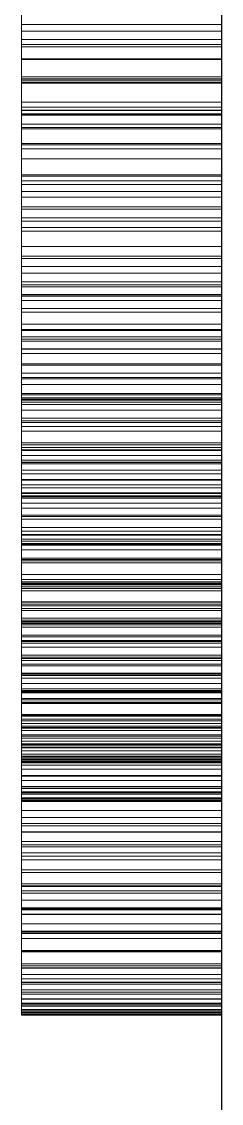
# Paper-space layout '02_PAGE' of a CAD drawing. Header units: millimetres. Extents: x 8 to 412, y 8 to 289.
# Drawn here: x 238.742 to 239.222, y 226.948 to 229.547 of the extents above; entities that cross this region are included whole.
import ezdxf

# ---------------------------------------------------------------- set-up
doc = ezdxf.new("R2010")
doc.units = ezdxf.units.MM
doc.linetypes.add('S45_HIDDEN', pattern=[2.3, 1.5, -0.8])
doc.layers.add('HIDDEN', color=7, linetype='S45_HIDDEN', lineweight=13)
doc.layers.add('VISIBLE', color=7, linetype='CONTINUOUS', lineweight=25)

psp = doc.layouts.new('02_PAGE')

# ---------------------------------------------------------------- linework, layer by layer
at = {"layer": 'HIDDEN'}
for points in [[(239.2223, 238.2), (239.2223, 225)], [(238.7423, 232.3529), (238.7423, 229.0442)], [(239.2223, 232.3529), (239.2223, 229.0442)], [(238.7423, 229.0442), (238.7423, 231.3464)], [(239.2223, 229.0442), (239.2223, 231.3464)], [(238.7423, 229.7457), (238.7423, 229.541)], [(239.2223, 229.7457), (239.2223, 229.541)], [(238.7423, 229.6068), (238.7423, 229.4584)], [(238.7423, 229.6032), (238.7423, 229.5243)], [(239.2223, 229.6068), (239.2223, 229.4584)], [(239.2223, 229.6032), (239.2223, 229.5243)], [(238.7423, 229.4922), (238.7423, 229.5659)], [(238.7423, 229.4868), (238.7423, 229.5643)], [(238.7423, 229.5528), (238.7423, 229.5043)], [(238.7423, 229.342), (238.7423, 229.5514)], [(238.7423, 229.3256), (238.7423, 229.5475)], [(239.2223, 229.4922), (239.2223, 229.5659)], [(239.2223, 229.4868), (239.2223, 229.5643)], [(239.2223, 229.5528), (239.2223, 229.5043)], [(239.2223, 229.342), (239.2223, 229.5514)], [(239.2223, 229.3256), (239.2223, 229.5475)], [(239.2223, 229.541), (238.7423, 229.541)], [(238.7423, 229.541), (238.7423, 229.3343)], [(239.2223, 229.5243), (238.7423, 229.5243)], [(238.7423, 229.5243), (238.7423, 229.4565)], [(239.2223, 229.541), (239.2223, 229.3343)], [(239.2223, 229.5243), (239.2223, 229.4565)], [(239.2223, 229.5043), (238.7423, 229.5043)], [(238.7423, 229.5043), (238.7423, 229.4021)], [(239.2223, 229.5043), (239.2223, 229.4021)], [(238.7423, 229.4151), (238.7423, 229.4922)], [(239.2223, 229.4922), (238.7423, 229.4922)], [(238.7423, 229.4071), (238.7423, 229.4868)], [(239.2223, 229.4868), (238.7423, 229.4868)], [(239.2223, 229.4151), (239.2223, 229.4922)], [(239.2223, 229.4071), (239.2223, 229.4868)], [(239.2223, 229.4584), (238.7423, 229.4584)], [(238.7423, 229.4584), (238.7423, 229.301)], [(239.2223, 229.4565), (238.7423, 229.4565)], [(238.7423, 229.4565), (238.7423, 229.3998)], [(239.2223, 229.4584), (239.2223, 229.301)], [(239.2223, 229.4565), (239.2223, 229.3998)], [(238.7423, 229.3348), (238.7423, 229.4151)], [(239.2223, 229.4151), (238.7423, 229.4151)], [(239.2223, 229.4099), (238.7423, 229.4099)], [(238.7423, 229.4099), (238.7423, 228.7795)], [(238.7423, 229.3255), (238.7423, 229.4071)], [(239.2223, 229.4071), (238.7423, 229.4071)], [(239.2223, 229.4021), (238.7423, 229.4021)], [(238.7423, 229.4021), (238.7423, 229.2928)], [(239.2223, 229.3998), (238.7423, 229.3998)], [(238.7423, 229.3998), (238.7423, 229.3542)], [(239.2223, 229.3348), (239.2223, 229.4151)], [(239.2223, 229.4099), (239.2223, 228.7795)], [(239.2223, 229.3255), (239.2223, 229.4071)], [(239.2223, 229.4021), (239.2223, 229.2928)], [(239.2223, 229.3998), (239.2223, 229.3542)], [(239.2223, 229.3542), (238.7423, 229.3542)], [(238.7423, 229.3542), (238.7423, 229.3228)], [(238.7423, 229.1021), (238.7423, 229.342)], [(239.2223, 229.342), (238.7423, 229.342)], [(239.2223, 229.3542), (239.2223, 229.3228)], [(239.2223, 229.1021), (239.2223, 229.342)], [(238.7423, 229.2516), (238.7423, 229.3348)], [(239.2223, 229.3348), (238.7423, 229.3348)], [(239.2223, 229.3343), (238.7423, 229.3343)], [(238.7423, 229.3343), (238.7423, 229.1257)], [(239.2223, 229.3256), (238.7423, 229.3256)], [(238.7423, 229.1021), (238.7423, 229.3256)], [(238.7423, 229.2417), (238.7423, 229.3255)], [(239.2223, 229.3255), (238.7423, 229.3255)], [(239.2223, 229.3228), (238.7423, 229.3228)], [(238.7423, 229.3228), (238.7423, 229.2897)], [(239.2223, 229.2516), (239.2223, 229.3348)], [(239.2223, 229.3343), (239.2223, 229.1257)], [(239.2223, 229.1021), (239.2223, 229.3256)], [(239.2223, 229.2417), (239.2223, 229.3255)], [(239.2223, 229.3228), (239.2223, 229.2897)], [(239.2223, 229.301), (238.7423, 229.301)], [(238.7423, 229.301), (238.7423, 229.1348)], [(239.2223, 229.2928), (238.7423, 229.2928)], [(238.7423, 229.2928), (238.7423, 229.1764)], [(239.2223, 229.2897), (238.7423, 229.2897)], [(238.7423, 229.2897), (238.7423, 229.2547)], [(239.2223, 229.301), (239.2223, 229.1348)], [(239.2223, 229.2928), (239.2223, 229.1764)], [(239.2223, 229.2897), (239.2223, 229.2547)], [(239.2223, 229.2547), (238.7423, 229.2547)], [(238.7423, 229.2547), (238.7423, 229.2179)], [(238.7423, 229.1653), (238.7423, 229.2516)], [(239.2223, 229.2516), (238.7423, 229.2516)], [(238.7423, 229.1559), (238.7423, 229.2417)], [(239.2223, 229.2417), (238.7423, 229.2417)], [(239.2223, 229.2547), (239.2223, 229.2179)], [(239.2223, 229.1653), (239.2223, 229.2516)], [(239.2223, 229.1559), (239.2223, 229.2417)], [(239.2223, 229.2179), (238.7423, 229.2179)], [(238.7423, 229.2179), (238.7423, 229.1794)], [(239.2223, 229.2179), (239.2223, 229.1794)], [(239.2223, 229.1794), (238.7423, 229.1794)], [(238.7423, 229.1794), (238.7423, 229.139)], [(239.2223, 229.1764), (238.7423, 229.1764)], [(238.7423, 229.1764), (238.7423, 229.0529)], [(238.7423, 229.076), (238.7423, 229.1653)], [(239.2223, 229.1653), (238.7423, 229.1653)], [(239.2223, 229.1794), (239.2223, 229.139)], [(239.2223, 229.1764), (239.2223, 229.0529)], [(239.2223, 229.076), (239.2223, 229.1653)], [(238.7423, 229.068), (238.7423, 229.1559)], [(239.2223, 229.1559), (238.7423, 229.1559)], [(239.2223, 229.139), (238.7423, 229.139)], [(238.7423, 229.139), (238.7423, 229.0969)], [(238.7423, 229.1348), (238.7423, 228.9219)], [(239.2223, 229.068), (239.2223, 229.1559)], [(239.2223, 229.139), (239.2223, 229.0969)], [(239.2223, 229.1348), (239.2223, 228.9219)], [(239.2223, 229.1257), (238.7423, 229.1257)], [(238.7423, 229.1257), (238.7423, 228.9153)], [(239.2223, 229.1257), (239.2223, 228.9153)], [(238.7423, 228.8318), (238.7423, 229.1021)], [(239.2223, 229.1021), (238.7423, 229.1021)], [(238.7423, 228.8772), (238.7423, 229.1021)], [(239.2223, 229.0969), (238.7423, 229.0969)], [(238.7423, 229.0969), (238.7423, 229.0529)], [(239.2223, 228.8318), (239.2223, 229.1021)], [(239.2223, 228.8772), (239.2223, 229.1021)], [(239.2223, 229.0969), (239.2223, 229.0529)], [(238.7423, 228.9837), (238.7423, 229.076)], [(239.2223, 229.076), (238.7423, 229.076)], [(238.7423, 228.978), (238.7423, 229.068)], [(239.2223, 229.068), (238.7423, 229.068)], [(239.2223, 228.9837), (239.2223, 229.076)], [(239.2223, 228.978), (239.2223, 229.068)], [(239.2223, 229.0529), (238.7423, 229.0529)], [(238.7423, 229.0529), (238.7423, 229.0071)], [(239.2223, 229.0529), (238.7423, 229.0529)], [(238.7423, 229.0529), (238.7423, 228.9223)], [(239.2223, 229.0442), (238.7423, 229.0442)], [(238.7423, 229.0442), (238.7423, 228.4696)], [(239.2223, 229.0529), (239.2223, 229.0071)], [(239.2223, 229.0529), (239.2223, 228.9223)], [(239.2223, 229.0442), (239.2223, 228.4696)], [(239.2223, 229.0071), (238.7423, 229.0071)], [(238.7423, 229.0071), (238.7423, 228.9594)], [(239.2223, 229.0071), (239.2223, 228.9594)], [(238.7423, 228.8885), (238.7423, 228.9837)], [(239.2223, 228.9837), (238.7423, 228.9837)], [(238.7423, 228.8921), (238.7423, 228.978)], [(239.2223, 228.978), (238.7423, 228.978)], [(239.2223, 228.8885), (239.2223, 228.9837)], [(239.2223, 228.8921), (239.2223, 228.978)], [(239.2223, 228.9594), (238.7423, 228.9594)], [(238.7423, 228.9594), (238.7423, 228.9098)], [(239.2223, 228.9594), (239.2223, 228.9098)], [(239.2223, 228.9432), (238.7423, 228.9432)], [(238.7423, 228.9432), (238.7423, 228.8875)], [(238.7423, 228.8496), (238.7423, 228.9432)], [(239.2223, 228.9432), (239.2223, 228.8875)], [(239.2223, 228.8496), (239.2223, 228.9432)], [(239.2223, 228.9223), (238.7423, 228.9223)], [(238.7423, 228.9223), (238.7423, 228.7847)], [(239.2223, 228.9219), (238.7423, 228.9219)], [(238.7423, 228.9219), (238.7423, 228.8203)], [(239.2223, 228.9153), (238.7423, 228.9153)], [(238.7423, 228.9153), (238.7423, 228.7029)], [(239.2223, 228.9098), (238.7423, 228.9098)], [(238.7423, 228.9098), (238.7423, 228.8583)], [(239.2223, 228.9223), (239.2223, 228.7847)], [(239.2223, 228.9219), (239.2223, 228.8203)], [(239.2223, 228.9153), (239.2223, 228.7029)], [(239.2223, 228.9098), (239.2223, 228.8583)], [(238.7423, 228.8077), (238.7423, 228.8921)], [(239.2223, 228.8921), (238.7423, 228.8921)], [(238.7423, 228.7902), (238.7423, 228.8885)], [(239.2223, 228.8885), (238.7423, 228.8885)], [(239.2223, 228.8875), (238.7423, 228.8875)], [(238.7423, 228.8875), (238.7423, 228.7612)], [(239.2223, 228.8772), (238.7423, 228.8772)], [(238.7423, 228.6507), (238.7423, 228.8772)], [(239.2223, 228.8077), (239.2223, 228.8921)], [(239.2223, 228.7902), (239.2223, 228.8885)], [(239.2223, 228.8875), (239.2223, 228.7612)], [(239.2223, 228.6507), (239.2223, 228.8772)], [(239.2223, 228.8583), (238.7423, 228.8583)], [(238.7423, 228.8583), (238.7423, 228.8049)], [(239.2223, 228.8496), (238.7423, 228.8496)], [(238.7423, 228.7603), (238.7423, 228.8496)], [(239.2223, 228.8583), (239.2223, 228.8049)], [(239.2223, 228.7603), (239.2223, 228.8496)], [(238.7423, 228.614), (238.7423, 228.8318)], [(239.2223, 228.8203), (238.7423, 228.8203)], [(238.7423, 228.8203), (238.7423, 228.7221)], [(239.2223, 228.614), (239.2223, 228.8318)], [(239.2223, 228.8203), (239.2223, 228.7221)], [(238.7423, 228.7248), (238.7423, 228.8077)], [(239.2223, 228.8077), (238.7423, 228.8077)], [(239.2223, 228.8049), (238.7423, 228.8049)], [(238.7423, 228.8049), (238.7423, 228.7496)], [(239.2223, 228.7248), (239.2223, 228.8077)], [(239.2223, 228.8049), (239.2223, 228.7496)], [(238.7423, 228.689), (238.7423, 228.7902)], [(239.2223, 228.7902), (238.7423, 228.7902)], [(239.2223, 228.7847), (238.7423, 228.7847)], [(238.7423, 228.7847), (238.7423, 228.6541)], [(239.2223, 228.7795), (238.7423, 228.7795)], [(239.2223, 228.689), (239.2223, 228.7902)], [(239.2223, 228.7847), (239.2223, 228.6541)], [(239.2223, 228.7612), (238.7423, 228.7612)], [(238.7423, 228.7612), (238.7423, 228.6381)], [(239.2223, 228.7603), (238.7423, 228.7603)], [(238.7423, 228.6752), (238.7423, 228.7603)], [(239.2223, 228.7496), (238.7423, 228.7496)], [(238.7423, 228.7496), (238.7423, 228.6924)], [(239.2223, 228.7612), (239.2223, 228.6381)], [(239.2223, 228.6752), (239.2223, 228.7603)], [(239.2223, 228.7496), (239.2223, 228.6924)], [(238.7423, 228.6433), (238.7423, 228.7248)], [(239.2223, 228.7248), (238.7423, 228.7248)], [(239.2223, 228.7221), (238.7423, 228.7221)], [(238.7423, 228.7221), (238.7423, 228.627)], [(239.2223, 228.6433), (239.2223, 228.7248)], [(239.2223, 228.7221), (239.2223, 228.627)], [(239.2223, 228.7029), (238.7423, 228.7029)], [(238.7423, 228.7029), (238.7423, 228.4935)], [(239.2223, 228.6924), (238.7423, 228.6924)], [(238.7423, 228.6924), (238.7423, 228.6332)], [(239.2223, 228.7029), (239.2223, 228.4935)], [(239.2223, 228.6924), (239.2223, 228.6332)], [(238.7423, 228.5878), (238.7423, 228.689)], [(239.2223, 228.689), (238.7423, 228.689)], [(239.2223, 228.6752), (238.7423, 228.6752)], [(238.7423, 228.5945), (238.7423, 228.6752)], [(239.2223, 228.5878), (239.2223, 228.689)], [(239.2223, 228.5945), (239.2223, 228.6752)], [(239.2223, 228.6541), (238.7423, 228.6541)], [(238.7423, 228.6541), (238.7423, 228.5305)], [(239.2223, 228.6507), (238.7423, 228.6507)], [(238.7423, 228.4885), (238.7423, 228.6507)], [(238.7423, 228.5632), (238.7423, 228.6433)], [(239.2223, 228.6433), (238.7423, 228.6433)], [(239.2223, 228.6402), (238.7423, 228.6402)], [(238.7423, 228.6402), (238.7423, 228.5845)], [(238.7423, 228.5238), (238.7423, 228.6402)], [(239.2223, 228.6381), (238.7423, 228.6381)], [(238.7423, 228.6381), (238.7423, 228.5184)], [(239.2223, 228.6541), (239.2223, 228.5305)], [(239.2223, 228.4885), (239.2223, 228.6507)], [(239.2223, 228.5632), (239.2223, 228.6433)], [(239.2223, 228.6402), (239.2223, 228.5845)], [(239.2223, 228.5238), (239.2223, 228.6402)], [(239.2223, 228.6381), (239.2223, 228.5184)], [(239.2223, 228.6332), (238.7423, 228.6332)], [(238.7423, 228.6332), (238.7423, 228.5746)], [(239.2223, 228.627), (238.7423, 228.627)], [(238.7423, 228.627), (238.7423, 228.5353)], [(238.7423, 228.4343), (238.7423, 228.614)], [(239.2223, 228.614), (238.7423, 228.614)], [(239.2223, 228.6332), (239.2223, 228.5746)], [(239.2223, 228.627), (239.2223, 228.5353)], [(239.2223, 228.4343), (239.2223, 228.614)], [(239.2223, 228.5945), (238.7423, 228.5945)], [(238.7423, 228.5181), (238.7423, 228.5945)], [(238.7423, 228.4882), (238.7423, 228.5878)], [(239.2223, 228.5878), (238.7423, 228.5878)], [(239.2223, 228.5181), (239.2223, 228.5945)], [(239.2223, 228.4882), (239.2223, 228.5878)], [(239.2223, 228.5845), (238.7423, 228.5845)], [(238.7423, 228.5845), (238.7423, 228.5049)], [(239.2223, 228.5746), (238.7423, 228.5746)], [(238.7423, 228.5746), (238.7423, 228.5171)], [(238.7423, 228.4847), (238.7423, 228.5632)], [(239.2223, 228.5632), (238.7423, 228.5632)], [(239.2223, 228.5845), (239.2223, 228.5049)], [(239.2223, 228.5746), (239.2223, 228.5171)], [(239.2223, 228.4847), (239.2223, 228.5632)], [(239.2223, 228.5353), (238.7423, 228.5353)], [(238.7423, 228.5353), (238.7423, 228.4468)], [(239.2223, 228.5353), (239.2223, 228.4468)], [(239.2223, 228.5305), (238.7423, 228.5305)], [(238.7423, 228.5305), (238.7423, 228.4138)], [(238.7423, 228.4148), (238.7423, 228.5238)], [(239.2223, 228.5238), (238.7423, 228.5238)], [(239.2223, 228.5184), (238.7423, 228.5184)], [(238.7423, 228.5184), (238.7423, 228.4021)], [(239.2223, 228.5181), (238.7423, 228.5181)], [(238.7423, 228.4459), (238.7423, 228.5181)], [(239.2223, 228.5171), (238.7423, 228.5171)], [(238.7423, 228.5171), (238.7423, 228.4608)], [(239.2223, 228.5305), (239.2223, 228.4138)], [(239.2223, 228.4148), (239.2223, 228.5238)], [(239.2223, 228.5184), (239.2223, 228.4021)], [(239.2223, 228.4459), (239.2223, 228.5181)], [(239.2223, 228.5171), (239.2223, 228.4608)], [(239.2223, 228.5049), (238.7423, 228.5049)], [(238.7423, 228.5049), (238.7423, 228.4274)], [(239.2223, 228.4935), (238.7423, 228.4935)], [(238.7423, 228.4935), (238.7423, 228.2919)], [(239.2223, 228.4885), (238.7423, 228.4885)], [(238.7423, 228.3226), (238.7423, 228.4885)], [(238.7423, 228.39), (238.7423, 228.4882)], [(239.2223, 228.4882), (238.7423, 228.4882)], [(238.7423, 228.4076), (238.7423, 228.4847)], [(239.2223, 228.4847), (238.7423, 228.4847)], [(239.2223, 228.5049), (239.2223, 228.4274)], [(239.2223, 228.4935), (239.2223, 228.2919)], [(239.2223, 228.3226), (239.2223, 228.4885)], [(239.2223, 228.39), (239.2223, 228.4882)], [(239.2223, 228.4076), (239.2223, 228.4847)], [(239.2223, 228.4696), (238.7423, 228.4696)], [(238.7423, 228.4696), (238.7423, 227.2471)], [(239.2223, 228.4608), (238.7423, 228.4608)], [(238.7423, 228.4608), (238.7423, 228.4056)], [(239.2223, 228.4696), (239.2223, 227.2471)], [(239.2223, 228.4608), (239.2223, 228.4056)], [(239.2223, 228.4468), (238.7423, 228.4468)], [(238.7423, 228.4468), (238.7423, 228.3616)], [(239.2223, 228.4459), (238.7423, 228.4459)], [(238.7423, 228.3781), (238.7423, 228.4459)], [(238.7423, 228.2927), (238.7423, 228.4343)], [(239.2223, 228.4343), (238.7423, 228.4343)], [(239.2223, 228.4468), (239.2223, 228.3616)], [(239.2223, 228.3781), (239.2223, 228.4459)], [(239.2223, 228.2927), (239.2223, 228.4343)], [(239.2223, 228.4274), (238.7423, 228.4274)], [(238.7423, 228.4274), (238.7423, 228.3518)], [(238.7423, 228.3133), (238.7423, 228.4148)], [(239.2223, 228.4148), (238.7423, 228.4148)], [(239.2223, 228.4138), (238.7423, 228.4138)], [(238.7423, 228.4138), (238.7423, 228.3581)], [(238.7423, 228.332), (238.7423, 228.4076)], [(239.2223, 228.4076), (238.7423, 228.4076)], [(239.2223, 228.4056), (238.7423, 228.4056)], [(238.7423, 228.4056), (238.7423, 228.3515)], [(239.2223, 228.4274), (239.2223, 228.3518)], [(239.2223, 228.3133), (239.2223, 228.4148)], [(239.2223, 228.4138), (239.2223, 228.3581)], [(239.2223, 228.332), (239.2223, 228.4076)], [(239.2223, 228.4056), (239.2223, 228.3515)], [(239.2223, 228.4021), (238.7423, 228.4021)], [(238.7423, 228.4021), (238.7423, 228.289)], [(238.7423, 228.2932), (238.7423, 228.39)], [(239.2223, 228.39), (238.7423, 228.39)], [(239.2223, 228.3781), (238.7423, 228.3781)], [(238.7423, 228.3146), (238.7423, 228.3781)], [(239.2223, 228.4021), (239.2223, 228.289)], [(239.2223, 228.2932), (239.2223, 228.39)], [(239.2223, 228.3146), (239.2223, 228.3781)], [(239.2223, 228.3616), (238.7423, 228.3616)], [(238.7423, 228.3616), (238.7423, 228.2778)], [(239.2223, 228.3581), (238.7423, 228.3581)], [(238.7423, 228.3581), (238.7423, 228.3041)], [(239.2223, 228.3518), (238.7423, 228.3518)], [(238.7423, 228.3518), (238.7423, 228.2782)], [(239.2223, 228.3515), (238.7423, 228.3515)], [(238.7423, 228.3515), (238.7423, 228.2986)], [(239.2223, 228.3616), (239.2223, 228.2778)], [(239.2223, 228.3581), (239.2223, 228.3041)], [(239.2223, 228.3518), (239.2223, 228.2782)], [(239.2223, 228.3515), (239.2223, 228.2986)], [(238.7423, 228.2578), (238.7423, 228.332)], [(239.2223, 228.332), (238.7423, 228.332)], [(239.2223, 228.2578), (239.2223, 228.332)], [(239.2223, 228.3226), (238.7423, 228.3226)], [(238.7423, 228.1529), (238.7423, 228.3226)], [(239.2223, 228.3146), (238.7423, 228.3146)], [(238.7423, 228.2546), (238.7423, 228.3146)], [(238.7423, 228.2192), (238.7423, 228.3133)], [(239.2223, 228.3133), (238.7423, 228.3133)], [(239.2223, 228.3041), (238.7423, 228.3041)], [(238.7423, 228.3041), (238.7423, 228.2519)], [(239.2223, 228.1529), (239.2223, 228.3226)], [(239.2223, 228.2546), (239.2223, 228.3146)], [(239.2223, 228.2192), (239.2223, 228.3133)], [(239.2223, 228.3041), (239.2223, 228.2519)], [(239.2223, 228.2986), (238.7423, 228.2986)], [(238.7423, 228.2986), (238.7423, 228.2468)], [(238.7423, 228.198), (238.7423, 228.2932)], [(239.2223, 228.2932), (238.7423, 228.2932)], [(238.7423, 228.1892), (238.7423, 228.2927)], [(239.2223, 228.2927), (238.7423, 228.2927)], [(239.2223, 228.2919), (238.7423, 228.2919)], [(238.7423, 228.2919), (238.7423, 228.0982)], [(239.2223, 228.289), (238.7423, 228.289)], [(238.7423, 228.289), (238.7423, 228.1793)], [(239.2223, 228.2782), (238.7423, 228.2782)], [(238.7423, 228.2782), (238.7423, 228.2066)], [(239.2223, 228.2778), (238.7423, 228.2778)], [(238.7423, 228.2778), (238.7423, 228.1938)], [(239.2223, 228.2986), (239.2223, 228.2468)], [(239.2223, 228.198), (239.2223, 228.2932)], [(239.2223, 228.1892), (239.2223, 228.2927)], [(239.2223, 228.2919), (239.2223, 228.0982)], [(239.2223, 228.289), (239.2223, 228.1793)], [(239.2223, 228.2782), (239.2223, 228.2066)], [(239.2223, 228.2778), (239.2223, 228.1938)], [(238.7423, 228.1852), (238.7423, 228.2578)], [(239.2223, 228.2578), (238.7423, 228.2578)], [(239.2223, 228.2546), (238.7423, 228.2546)], [(238.7423, 228.1977), (238.7423, 228.2546)], [(239.2223, 228.2519), (238.7423, 228.2519)], [(238.7423, 228.2519), (238.7423, 228.2014)], [(239.2223, 228.1852), (239.2223, 228.2578)], [(239.2223, 228.1977), (239.2223, 228.2546)], [(239.2223, 228.2519), (239.2223, 228.2014)], [(239.2223, 228.2468), (238.7423, 228.2468)], [(238.7423, 228.2468), (238.7423, 228.1961)], [(239.2223, 228.2468), (239.2223, 228.1961)], [(238.7423, 228.1326), (238.7423, 228.2192)], [(239.2223, 228.2192), (238.7423, 228.2192)], [(239.2223, 228.2066), (238.7423, 228.2066)], [(238.7423, 228.2066), (238.7423, 228.137)], [(239.2223, 228.2014), (238.7423, 228.2014)], [(238.7423, 228.2014), (238.7423, 228.1526)], [(238.7423, 228.1042), (238.7423, 228.198)], [(239.2223, 228.198), (238.7423, 228.198)], [(239.2223, 228.1977), (238.7423, 228.1977)], [(238.7423, 228.1436), (238.7423, 228.1977)], [(239.2223, 228.1961), (238.7423, 228.1961)], [(238.7423, 228.1961), (238.7423, 228.1474)], [(239.2223, 228.1326), (239.2223, 228.2192)], [(239.2223, 228.2066), (239.2223, 228.137)], [(239.2223, 228.2014), (239.2223, 228.1526)], [(239.2223, 228.1042), (239.2223, 228.198)], [(239.2223, 228.1436), (239.2223, 228.1977)], [(239.2223, 228.1961), (239.2223, 228.1474)], [(239.2223, 228.1938), (238.7423, 228.1938)], [(238.7423, 228.1938), (238.7423, 228.1093)], [(238.7423, 228.1046), (238.7423, 228.1892)], [(239.2223, 228.1892), (238.7423, 228.1892)], [(238.7423, 228.1139), (238.7423, 228.1852)], [(239.2223, 228.1852), (238.7423, 228.1852)], [(239.2223, 228.1793), (238.7423, 228.1793)], [(238.7423, 228.1793), (238.7423, 228.0729)], [(239.2223, 228.1938), (239.2223, 228.1093)], [(239.2223, 228.1046), (239.2223, 228.1892)], [(239.2223, 228.1139), (239.2223, 228.1852)], [(239.2223, 228.1793), (239.2223, 228.0729)], [(239.2223, 228.1529), (238.7423, 228.1529)], [(238.7423, 227.9793), (238.7423, 228.1529)], [(239.2223, 228.1526), (238.7423, 228.1526)], [(238.7423, 228.1526), (238.7423, 228.1056)], [(239.2223, 228.1474), (238.7423, 228.1474)], [(238.7423, 228.1474), (238.7423, 228.1013)], [(239.2223, 228.1436), (238.7423, 228.1436)], [(238.7423, 228.0925), (238.7423, 228.1436)], [(239.2223, 227.9793), (239.2223, 228.1529)], [(239.2223, 228.1526), (239.2223, 228.1056)], [(239.2223, 228.1474), (239.2223, 228.1013)], [(239.2223, 228.0925), (239.2223, 228.1436)], [(239.2223, 228.137), (238.7423, 228.137)], [(238.7423, 228.137), (238.7423, 228.0694)], [(238.7423, 228.0535), (238.7423, 228.1326)], [(239.2223, 228.1326), (238.7423, 228.1326)], [(239.2223, 228.137), (239.2223, 228.0694)], [(239.2223, 228.0535), (239.2223, 228.1326)], [(238.7423, 228.0442), (238.7423, 228.1139)], [(239.2223, 228.1139), (238.7423, 228.1139)], [(239.2223, 228.1093), (238.7423, 228.1093)], [(238.7423, 228.1093), (238.7423, 228.0246)], [(239.2223, 228.1056), (238.7423, 228.1056)], [(238.7423, 228.1056), (238.7423, 228.0603)], [(238.7423, 228.0198), (238.7423, 228.1046)], [(239.2223, 228.1046), (238.7423, 228.1046)], [(238.7423, 228.0119), (238.7423, 228.1042)], [(239.2223, 228.1042), (238.7423, 228.1042)], [(239.2223, 228.1013), (238.7423, 228.1013)], [(238.7423, 228.1013), (238.7423, 228.0579)], [(239.2223, 228.0982), (238.7423, 228.0982)], [(238.7423, 228.0982), (238.7423, 227.9123)], [(239.2223, 228.0925), (238.7423, 228.0925)], [(238.7423, 228.0444), (238.7423, 228.0925)], [(239.2223, 228.0442), (239.2223, 228.1139)], [(239.2223, 228.1093), (239.2223, 228.0246)], [(239.2223, 228.1056), (239.2223, 228.0603)], [(239.2223, 228.0198), (239.2223, 228.1046)], [(239.2223, 228.0119), (239.2223, 228.1042)], [(239.2223, 228.1013), (239.2223, 228.0579)], [(239.2223, 228.0982), (239.2223, 227.9123)], [(239.2223, 228.0444), (239.2223, 228.0925)], [(239.2223, 228.0729), (238.7423, 228.0729)], [(238.7423, 228.0729), (238.7423, 227.9698)], [(239.2223, 228.0694), (238.7423, 228.0694)], [(238.7423, 228.0694), (238.7423, 228.0037)], [(239.2223, 228.0729), (239.2223, 227.9698)], [(239.2223, 228.0694), (239.2223, 228.0037)], [(239.2223, 228.0603), (238.7423, 228.0603)], [(238.7423, 228.0603), (238.7423, 228.0168)], [(239.2223, 228.0579), (238.7423, 228.0579)], [(238.7423, 228.0579), (238.7423, 228.0172)], [(238.7423, 227.9818), (238.7423, 228.0535)], [(239.2223, 228.0535), (238.7423, 228.0535)], [(239.2223, 228.0444), (238.7423, 228.0444)], [(238.7423, 227.9991), (238.7423, 228.0444)], [(238.7423, 227.9759), (238.7423, 228.0442)], [(239.2223, 228.0442), (238.7423, 228.0442)], [(239.2223, 228.0603), (239.2223, 228.0168)], [(239.2223, 228.0579), (239.2223, 228.0172)], [(239.2223, 227.9818), (239.2223, 228.0535)], [(239.2223, 227.9991), (239.2223, 228.0444)], [(239.2223, 227.9759), (239.2223, 228.0442)], [(239.2223, 228.0246), (238.7423, 228.0246)], [(238.7423, 228.0246), (238.7423, 227.9396)], [(238.7423, 227.9348), (238.7423, 228.0198)], [(239.2223, 228.0198), (238.7423, 228.0198)], [(239.2223, 228.0172), (238.7423, 228.0172)], [(238.7423, 228.0172), (238.7423, 227.9791)], [(239.2223, 228.0168), (238.7423, 228.0168)], [(238.7423, 228.0168), (238.7423, 227.9368)], [(239.2223, 228.0246), (239.2223, 227.9396)], [(239.2223, 227.9348), (239.2223, 228.0198)], [(239.2223, 228.0172), (239.2223, 227.9791)], [(239.2223, 228.0168), (239.2223, 227.9368)], [(238.7423, 227.921), (238.7423, 228.0119)], [(239.2223, 228.0119), (238.7423, 228.0119)], [(239.2223, 228.0037), (238.7423, 228.0037)], [(238.7423, 228.0037), (238.7423, 227.9401)], [(239.2223, 227.9991), (238.7423, 227.9991)], [(238.7423, 227.9569), (238.7423, 227.9991)], [(239.2223, 227.921), (239.2223, 228.0119)], [(239.2223, 228.0037), (239.2223, 227.9401)], [(239.2223, 227.9569), (239.2223, 227.9991)], [(238.7423, 227.9175), (238.7423, 227.9818)], [(239.2223, 227.9818), (238.7423, 227.9818)], [(239.2223, 227.9793), (238.7423, 227.9793)], [(238.7423, 227.802), (238.7423, 227.9793)], [(239.2223, 227.9791), (238.7423, 227.9791)], [(238.7423, 227.9791), (238.7423, 227.9437)], [(238.7423, 227.9091), (238.7423, 227.9759)], [(239.2223, 227.9759), (238.7423, 227.9759)], [(239.2223, 227.9698), (238.7423, 227.9698)], [(238.7423, 227.9698), (238.7423, 227.8715)], [(239.2223, 227.9175), (239.2223, 227.9818)], [(239.2223, 227.802), (239.2223, 227.9793)], [(239.2223, 227.9791), (239.2223, 227.9437)], [(239.2223, 227.9091), (239.2223, 227.9759)], [(239.2223, 227.9698), (239.2223, 227.8715)], [(239.2223, 227.9569), (238.7423, 227.9569)], [(238.7423, 227.9175), (238.7423, 227.9569)], [(239.2223, 227.9437), (238.7423, 227.9437)], [(238.7423, 227.9437), (238.7423, 227.911)], [(239.2223, 227.9401), (238.7423, 227.9401)], [(238.7423, 227.9401), (238.7423, 227.8784)], [(239.2223, 227.9396), (238.7423, 227.9396)], [(238.7423, 227.9396), (238.7423, 227.8542)], [(239.2223, 227.9368), (238.7423, 227.9368)], [(238.7423, 227.9368), (238.7423, 227.8675)], [(239.2223, 227.9175), (239.2223, 227.9569)], [(239.2223, 227.9437), (239.2223, 227.911)], [(239.2223, 227.9401), (239.2223, 227.8784)], [(239.2223, 227.9396), (239.2223, 227.8542)], [(239.2223, 227.9368), (239.2223, 227.8675)], [(238.7423, 227.8496), (238.7423, 227.9348)], [(239.2223, 227.9348), (238.7423, 227.9348)], [(238.7423, 227.8334), (238.7423, 227.921)], [(239.2223, 227.921), (238.7423, 227.921)], [(239.2223, 227.9175), (238.7423, 227.9175)], [(238.7423, 227.882), (238.7423, 227.9175)], [(238.7423, 227.8608), (238.7423, 227.9175)], [(239.2223, 227.9123), (238.7423, 227.9123)], [(238.7423, 227.9123), (238.7423, 227.7342)], [(239.2223, 227.911), (238.7423, 227.911)], [(238.7423, 227.911), (238.7423, 227.8809)], [(239.2223, 227.8496), (239.2223, 227.9348)], [(239.2223, 227.8334), (239.2223, 227.921)], [(239.2223, 227.882), (239.2223, 227.9175)], [(239.2223, 227.8608), (239.2223, 227.9175)], [(239.2223, 227.9123), (239.2223, 227.7342)], [(239.2223, 227.911), (239.2223, 227.8809)], [(238.7423, 227.8438), (238.7423, 227.9091)], [(239.2223, 227.9091), (238.7423, 227.9091)], [(239.2223, 227.8438), (239.2223, 227.9091)], [(239.2223, 227.882), (238.7423, 227.882)], [(238.7423, 227.8512), (238.7423, 227.882)], [(239.2223, 227.8809), (238.7423, 227.8809)], [(238.7423, 227.8809), (238.7423, 227.854)], [(239.2223, 227.8784), (238.7423, 227.8784)], [(238.7423, 227.8784), (238.7423, 227.8187)], [(239.2223, 227.8715), (238.7423, 227.8715)], [(238.7423, 227.8715), (238.7423, 227.7796)], [(239.2223, 227.8675), (238.7423, 227.8675)], [(238.7423, 227.8675), (238.7423, 227.8088)], [(238.7423, 227.8116), (238.7423, 227.8608)], [(239.2223, 227.8608), (238.7423, 227.8608)], [(239.2223, 227.8512), (239.2223, 227.882)], [(239.2223, 227.8809), (239.2223, 227.854)], [(239.2223, 227.8784), (239.2223, 227.8187)], [(239.2223, 227.8715), (239.2223, 227.7796)], [(239.2223, 227.8675), (239.2223, 227.8088)], [(239.2223, 227.8116), (239.2223, 227.8608)], [(239.2223, 227.8542), (238.7423, 227.8542)], [(238.7423, 227.8542), (238.7423, 227.7685)], [(239.2223, 227.854), (238.7423, 227.854)], [(238.7423, 227.854), (238.7423, 227.8307)], [(239.2223, 227.8512), (238.7423, 227.8512)], [(238.7423, 227.8252), (238.7423, 227.8512)], [(239.2223, 227.8496), (238.7423, 227.8496)], [(238.7423, 227.2471), (238.7423, 227.8496)], [(238.7423, 227.7799), (238.7423, 227.8438)], [(239.2223, 227.8438), (238.7423, 227.8438)], [(238.7423, 227.7508), (238.7423, 227.8334)], [(239.2223, 227.8334), (238.7423, 227.8334)], [(239.2223, 227.8542), (239.2223, 227.7685)], [(239.2223, 227.854), (239.2223, 227.8307)], [(239.2223, 227.8252), (239.2223, 227.8512)], [(239.2223, 227.2471), (239.2223, 227.8496)], [(239.2223, 227.7799), (239.2223, 227.8438)], [(239.2223, 227.7508), (239.2223, 227.8334)], [(239.2223, 227.8307), (238.7423, 227.8307)], [(238.7423, 227.8307), (238.7423, 227.8109)], [(239.2223, 227.8252), (238.7423, 227.8252)], [(238.7423, 227.8039), (238.7423, 227.8252)], [(239.2223, 227.8187), (238.7423, 227.8187)], [(238.7423, 227.8187), (238.7423, 227.761)], [(238.7423, 227.77), (238.7423, 227.8116)], [(239.2223, 227.8116), (238.7423, 227.8116)], [(239.2223, 227.8109), (238.7423, 227.8109)], [(238.7423, 227.8109), (238.7423, 227.7947)], [(239.2223, 227.8088), (238.7423, 227.8088)], [(238.7423, 227.8088), (238.7423, 227.7608)], [(239.2223, 227.8307), (239.2223, 227.8109)], [(239.2223, 227.8039), (239.2223, 227.8252)], [(239.2223, 227.8187), (239.2223, 227.761)], [(239.2223, 227.77), (239.2223, 227.8116)], [(239.2223, 227.8109), (239.2223, 227.7947)], [(239.2223, 227.8088), (239.2223, 227.7608)], [(239.2223, 227.8039), (238.7423, 227.8039)], [(238.7423, 227.7873), (238.7423, 227.8039)], [(239.2223, 227.802), (238.7423, 227.802)], [(238.7423, 227.6208), (238.7423, 227.802)], [(239.2223, 227.7947), (238.7423, 227.7947)], [(238.7423, 227.7947), (238.7423, 227.7822)], [(239.2223, 227.7873), (238.7423, 227.7873)], [(238.7423, 227.7755), (238.7423, 227.7873)], [(239.2223, 227.7822), (238.7423, 227.7822)], [(238.7423, 227.7822), (238.7423, 227.7732)], [(238.7423, 227.7049), (238.7423, 227.7799)], [(239.2223, 227.7799), (238.7423, 227.7799)], [(239.2223, 227.7796), (238.7423, 227.7796)], [(238.7423, 227.7796), (238.7423, 227.6941)], [(239.2223, 227.7873), (239.2223, 227.8039)], [(239.2223, 227.6208), (239.2223, 227.802)], [(239.2223, 227.7947), (239.2223, 227.7822)], [(239.2223, 227.7755), (239.2223, 227.7873)], [(239.2223, 227.7822), (239.2223, 227.7732)], [(239.2223, 227.7049), (239.2223, 227.7799)], [(239.2223, 227.7796), (239.2223, 227.6941)], [(239.2223, 227.7755), (238.7423, 227.7755)], [(238.7423, 227.7684), (238.7423, 227.7755)], [(239.2223, 227.7732), (238.7423, 227.7732)], [(238.7423, 227.7732), (238.7423, 227.7678)], [(238.7423, 227.736), (238.7423, 227.77)], [(239.2223, 227.77), (238.7423, 227.77)], [(239.2223, 227.7685), (238.7423, 227.7685)], [(238.7423, 227.7685), (238.7423, 227.6824)], [(239.2223, 227.7684), (238.7423, 227.7684)], [(238.7423, 227.766), (238.7423, 227.7684)], [(239.2223, 227.7678), (238.7423, 227.7678)], [(238.7423, 227.7678), (238.7423, 227.766)], [(239.2223, 227.766), (238.7423, 227.766)], [(239.2223, 227.761), (238.7423, 227.761)], [(238.7423, 227.761), (238.7423, 227.7053)], [(239.2223, 227.7608), (238.7423, 227.7608)], [(238.7423, 227.7608), (238.7423, 227.7235)], [(239.2223, 227.7684), (239.2223, 227.7755)], [(239.2223, 227.7732), (239.2223, 227.7678)], [(239.2223, 227.736), (239.2223, 227.77)], [(239.2223, 227.7685), (239.2223, 227.6824)], [(239.2223, 227.766), (239.2223, 227.7684)], [(239.2223, 227.7678), (239.2223, 227.766)], [(239.2223, 227.761), (239.2223, 227.7053)], [(239.2223, 227.7608), (239.2223, 227.7235)], [(238.7423, 227.6732), (238.7423, 227.7508)], [(239.2223, 227.7508), (238.7423, 227.7508)], [(238.7423, 227.7095), (238.7423, 227.736)], [(239.2223, 227.736), (238.7423, 227.736)], [(239.2223, 227.7342), (238.7423, 227.7342)], [(238.7423, 227.7342), (238.7423, 227.564)], [(239.2223, 227.6732), (239.2223, 227.7508)], [(239.2223, 227.7095), (239.2223, 227.736)], [(239.2223, 227.7342), (239.2223, 227.564)], [(239.2223, 227.7235), (238.7423, 227.7235)], [(238.7423, 227.7235), (238.7423, 227.6968)], [(238.7423, 227.6906), (238.7423, 227.7095)], [(239.2223, 227.7095), (238.7423, 227.7095)], [(239.2223, 227.7053), (238.7423, 227.7053)], [(238.7423, 227.7053), (238.7423, 227.6516)], [(238.7423, 227.6346), (238.7423, 227.7049)], [(239.2223, 227.7049), (238.7423, 227.7049)], [(239.2223, 227.7235), (239.2223, 227.6968)], [(239.2223, 227.6906), (239.2223, 227.7095)], [(239.2223, 227.7053), (239.2223, 227.6516)], [(239.2223, 227.6346), (239.2223, 227.7049)], [(239.2223, 227.6968), (238.7423, 227.6968)], [(238.7423, 227.6968), (238.7423, 227.6808)], [(239.2223, 227.6941), (238.7423, 227.6941)], [(238.7423, 227.6941), (238.7423, 227.6149)], [(238.7423, 227.6792), (238.7423, 227.6906)], [(239.2223, 227.6906), (238.7423, 227.6906)], [(239.2223, 227.6824), (238.7423, 227.6824)], [(238.7423, 227.6824), (238.7423, 227.5769)], [(239.2223, 227.6808), (238.7423, 227.6808)], [(238.7423, 227.6808), (238.7423, 227.6755)], [(238.7423, 227.6755), (238.7423, 227.6792)], [(239.2223, 227.6792), (238.7423, 227.6792)], [(239.2223, 227.6755), (238.7423, 227.6755)], [(239.2223, 227.6968), (239.2223, 227.6808)], [(239.2223, 227.6941), (239.2223, 227.6149)], [(239.2223, 227.6792), (239.2223, 227.6906)], [(239.2223, 227.6824), (239.2223, 227.5769)], [(239.2223, 227.6808), (239.2223, 227.6755)], [(239.2223, 227.6755), (239.2223, 227.6792)], [(238.7423, 227.6006), (238.7423, 227.6732)], [(239.2223, 227.6732), (238.7423, 227.6732)], [(239.2223, 227.6516), (238.7423, 227.6516)], [(238.7423, 227.6516), (238.7423, 227.5998)], [(239.2223, 227.6006), (239.2223, 227.6732)], [(239.2223, 227.6516), (239.2223, 227.5998)], [(238.7423, 227.5693), (238.7423, 227.6346)], [(239.2223, 227.6346), (238.7423, 227.6346)], [(239.2223, 227.5693), (239.2223, 227.6346)], [(239.2223, 227.6208), (238.7423, 227.6208)], [(238.7423, 227.4359), (238.7423, 227.6208)], [(239.2223, 227.6149), (238.7423, 227.6149)], [(238.7423, 227.6149), (238.7423, 227.5422)], [(238.7423, 227.533), (238.7423, 227.6006)], [(239.2223, 227.6006), (238.7423, 227.6006)], [(239.2223, 227.5998), (238.7423, 227.5998)], [(238.7423, 227.5998), (238.7423, 227.5501)], [(239.2223, 227.4359), (239.2223, 227.6208)], [(239.2223, 227.6149), (239.2223, 227.5422)], [(239.2223, 227.533), (239.2223, 227.6006)], [(239.2223, 227.5998), (239.2223, 227.5501)], [(239.2223, 227.5769), (238.7423, 227.5769)], [(238.7423, 227.5769), (238.7423, 227.4691)], [(239.2223, 227.5769), (239.2223, 227.4691)], [(238.7423, 227.5087), (238.7423, 227.5693)], [(239.2223, 227.5693), (238.7423, 227.5693)], [(239.2223, 227.564), (238.7423, 227.564)], [(238.7423, 227.564), (238.7423, 227.4016)], [(239.2223, 227.5501), (238.7423, 227.5501)], [(238.7423, 227.5501), (238.7423, 227.5028)], [(239.2223, 227.5087), (239.2223, 227.5693)], [(239.2223, 227.564), (239.2223, 227.4016)], [(239.2223, 227.5501), (239.2223, 227.5028)], [(239.2223, 227.5422), (238.7423, 227.5422)], [(238.7423, 227.5422), (238.7423, 227.4757)], [(238.7423, 227.4704), (238.7423, 227.533)], [(239.2223, 227.533), (238.7423, 227.533)], [(239.2223, 227.5422), (239.2223, 227.4757)], [(239.2223, 227.4704), (239.2223, 227.533)], [(238.7423, 227.453), (238.7423, 227.5087)], [(239.2223, 227.5087), (238.7423, 227.5087)], [(239.2223, 227.5028), (238.7423, 227.5028)], [(238.7423, 227.5028), (238.7423, 227.4587)], [(239.2223, 227.453), (239.2223, 227.5087)], [(239.2223, 227.5028), (239.2223, 227.4587)], [(239.2223, 227.4757), (238.7423, 227.4757)], [(238.7423, 227.4757), (238.7423, 227.4157)], [(238.7423, 227.4128), (238.7423, 227.4704)], [(239.2223, 227.4704), (238.7423, 227.4704)], [(239.2223, 227.4691), (238.7423, 227.4691)], [(238.7423, 227.4691), (238.7423, 227.3592)], [(239.2223, 227.4757), (239.2223, 227.4157)], [(239.2223, 227.4128), (239.2223, 227.4704)], [(239.2223, 227.4691), (239.2223, 227.3592)], [(239.2223, 227.4587), (238.7423, 227.4587)], [(238.7423, 227.4587), (238.7423, 227.4175)], [(238.7423, 227.4022), (238.7423, 227.453)], [(239.2223, 227.453), (238.7423, 227.453)], [(239.2223, 227.4587), (239.2223, 227.4175)], [(239.2223, 227.4022), (239.2223, 227.453)], [(239.2223, 227.4359), (238.7423, 227.4359)], [(238.7423, 227.2471), (238.7423, 227.4359)], [(239.2223, 227.4175), (238.7423, 227.4175)], [(238.7423, 227.4175), (238.7423, 227.3794)], [(239.2223, 227.4157), (238.7423, 227.4157)], [(238.7423, 227.4157), (238.7423, 227.362)], [(239.2223, 227.2471), (239.2223, 227.4359)], [(239.2223, 227.4175), (239.2223, 227.3794)], [(239.2223, 227.4157), (239.2223, 227.362)], [(238.7423, 227.3603), (238.7423, 227.4128)], [(239.2223, 227.4128), (238.7423, 227.4128)], [(238.7423, 227.3562), (238.7423, 227.4022)], [(239.2223, 227.4022), (238.7423, 227.4022)], [(239.2223, 227.4016), (238.7423, 227.4016)], [(238.7423, 227.4016), (238.7423, 227.2471)], [(239.2223, 227.3603), (239.2223, 227.4128)], [(239.2223, 227.3562), (239.2223, 227.4022)], [(239.2223, 227.4016), (239.2223, 227.2471)], [(239.2223, 227.3794), (238.7423, 227.3794)], [(238.7423, 227.3794), (238.7423, 227.3444)], [(239.2223, 227.3794), (239.2223, 227.3444)], [(239.2223, 227.362), (238.7423, 227.362)], [(238.7423, 227.362), (238.7423, 227.3147)], [(238.7423, 227.3133), (238.7423, 227.3603)], [(239.2223, 227.3603), (238.7423, 227.3603)], [(239.2223, 227.3592), (238.7423, 227.3592)], [(238.7423, 227.3592), (238.7423, 227.2471)], [(238.7423, 227.315), (238.7423, 227.3562)], [(239.2223, 227.3562), (238.7423, 227.3562)], [(239.2223, 227.3444), (238.7423, 227.3444)], [(238.7423, 227.3444), (238.7423, 227.3124)], [(239.2223, 227.362), (239.2223, 227.3147)], [(239.2223, 227.3133), (239.2223, 227.3603)], [(239.2223, 227.3592), (239.2223, 227.2471)], [(239.2223, 227.315), (239.2223, 227.3562)], [(239.2223, 227.3444), (239.2223, 227.3124)], [(238.7423, 227.2787), (238.7423, 227.315)], [(239.2223, 227.315), (238.7423, 227.315)], [(239.2223, 227.3147), (238.7423, 227.3147)], [(238.7423, 227.3147), (238.7423, 227.2736)], [(238.7423, 227.2726), (238.7423, 227.3133)], [(239.2223, 227.3133), (238.7423, 227.3133)], [(239.2223, 227.3124), (238.7423, 227.3124)], [(238.7423, 227.3124), (238.7423, 227.2834)], [(239.2223, 227.2787), (239.2223, 227.315)], [(239.2223, 227.3147), (239.2223, 227.2736)], [(239.2223, 227.2726), (239.2223, 227.3133)], [(239.2223, 227.3124), (239.2223, 227.2834)], [(239.2223, 227.2834), (238.7423, 227.2834)], [(238.7423, 227.2834), (238.7423, 227.2575)], [(238.7423, 227.2472), (238.7423, 227.2787)], [(239.2223, 227.2787), (238.7423, 227.2787)], [(239.2223, 227.2736), (238.7423, 227.2736)], [(238.7423, 227.2736), (238.7423, 227.2389)], [(238.7423, 227.2382), (238.7423, 227.2726)], [(239.2223, 227.2726), (238.7423, 227.2726)], [(239.2223, 227.2834), (239.2223, 227.2575)], [(239.2223, 227.2472), (239.2223, 227.2787)], [(239.2223, 227.2736), (239.2223, 227.2389)], [(239.2223, 227.2382), (239.2223, 227.2726)], [(239.2223, 227.2575), (238.7423, 227.2575)], [(238.7423, 227.2575), (238.7423, 227.2347)], [(238.7423, 227.2205), (238.7423, 227.2472)], [(239.2223, 227.2472), (238.7423, 227.2472)], [(239.2223, 227.2471), (238.7423, 227.2471)], [(239.2223, 227.2389), (238.7423, 227.2389)], [(238.7423, 227.2389), (238.7423, 227.2105)], [(238.7423, 227.2101), (238.7423, 227.2382)], [(239.2223, 227.2382), (238.7423, 227.2382)], [(239.2223, 227.2347), (238.7423, 227.2347)], [(238.7423, 227.2347), (238.7423, 227.2149)], [(239.2223, 227.2575), (239.2223, 227.2347)], [(239.2223, 227.2205), (239.2223, 227.2472)], [(239.2223, 227.2389), (239.2223, 227.2105)], [(239.2223, 227.2101), (239.2223, 227.2382)], [(239.2223, 227.2347), (239.2223, 227.2149)], [(238.7423, 227.1987), (238.7423, 227.2205)], [(239.2223, 227.2205), (238.7423, 227.2205)], [(239.2223, 227.2149), (238.7423, 227.2149)], [(238.7423, 227.2149), (238.7423, 227.1981)], [(239.2223, 227.2105), (238.7423, 227.2105)], [(238.7423, 227.2105), (238.7423, 227.1884)], [(238.7423, 227.1882), (238.7423, 227.2101)], [(239.2223, 227.2101), (238.7423, 227.2101)], [(239.2223, 227.1987), (239.2223, 227.2205)], [(239.2223, 227.2149), (239.2223, 227.1981)], [(239.2223, 227.2105), (239.2223, 227.1884)], [(239.2223, 227.1882), (239.2223, 227.2101)], [(238.7423, 227.1818), (238.7423, 227.1987)], [(239.2223, 227.1987), (238.7423, 227.1987)], [(239.2223, 227.1981), (238.7423, 227.1981)], [(238.7423, 227.1981), (238.7423, 227.1844)], [(239.2223, 227.1884), (238.7423, 227.1884)], [(238.7423, 227.1884), (238.7423, 227.1726)], [(238.7423, 227.1725), (238.7423, 227.1882)], [(239.2223, 227.1882), (238.7423, 227.1882)], [(239.2223, 227.1844), (238.7423, 227.1844)], [(238.7423, 227.1844), (238.7423, 227.1737)], [(238.7423, 227.1697), (238.7423, 227.1818)], [(239.2223, 227.1818), (238.7423, 227.1818)], [(239.2223, 227.1818), (239.2223, 227.1987)], [(239.2223, 227.1981), (239.2223, 227.1844)], [(239.2223, 227.1884), (239.2223, 227.1726)], [(239.2223, 227.1725), (239.2223, 227.1882)], [(239.2223, 227.1844), (239.2223, 227.1737)], [(239.2223, 227.1697), (239.2223, 227.1818)], [(239.2223, 227.1737), (238.7423, 227.1737)], [(238.7423, 227.1737), (238.7423, 227.1661)], [(239.2223, 227.1726), (238.7423, 227.1726)], [(238.7423, 227.1726), (238.7423, 227.1632)], [(238.7423, 227.1631), (238.7423, 227.1725)], [(239.2223, 227.1725), (238.7423, 227.1725)], [(238.7423, 227.1624), (238.7423, 227.1697)], [(239.2223, 227.1697), (238.7423, 227.1697)], [(239.2223, 227.1661), (238.7423, 227.1661)], [(238.7423, 227.1661), (238.7423, 227.1615)], [(239.2223, 227.1632), (238.7423, 227.1632)], [(238.7423, 227.1632), (238.7423, 227.16)], [(238.7423, 227.16), (238.7423, 227.1631)], [(239.2223, 227.1631), (238.7423, 227.1631)], [(238.7423, 227.16), (238.7423, 227.1624)], [(239.2223, 227.1624), (238.7423, 227.1624)], [(239.2223, 227.1615), (238.7423, 227.1615)], [(238.7423, 227.1615), (238.7423, 227.16)], [(239.2223, 227.16), (238.7423, 227.16)], [(239.2223, 227.1737), (239.2223, 227.1661)], [(239.2223, 227.1726), (239.2223, 227.1632)], [(239.2223, 227.1631), (239.2223, 227.1725)], [(239.2223, 227.1624), (239.2223, 227.1697)], [(239.2223, 227.1661), (239.2223, 227.1615)], [(239.2223, 227.1632), (239.2223, 227.16)], [(239.2223, 227.16), (239.2223, 227.1631)], [(239.2223, 227.16), (239.2223, 227.1624)], [(239.2223, 227.1615), (239.2223, 227.16)]]:
    psp.add_lwpolyline(points, dxfattribs=at)
at = {"layer": 'VISIBLE'}
psp.add_lwpolyline([(239.2223, 238.2), (239.2223, 151.8)], dxfattribs=at)

doc.saveas('drawing.dxf')
